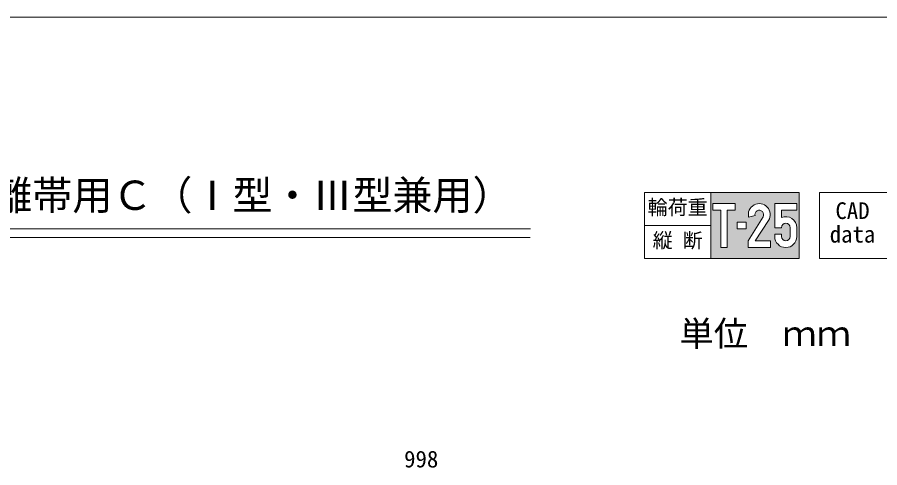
# Model space of a CAD drawing. Units: millimetres at full size; details may follow other scales. Extents: x 50430 to 101606, y 69050 to 91573.
# Drawn here: x 66735 to 68689, y 81770 to 82791 of the extents above; entities that cross this region are included whole.
import ezdxf
from ezdxf.enums import TextEntityAlignment as Align

# ---------------------------------------------------------------- set-up
doc = ezdxf.new("R2010")
doc.units = ezdxf.units.MM
doc.header["$LTSCALE"] = 50
doc.layers.add('寸法線', color=7, linetype='Continuous', lineweight=13)
doc.layers.add('枠', color=7, linetype='Continuous', lineweight=5)
doc.styles.add('ＭＳ ゴシック', font='')
doc.styles.get('ＭＳ ゴシック').set_extended_font_data('MS Gothic')

msp = doc.modelspace()

# ---------------------------------------------------------------- hatches: boundary and pattern name
at = {"layer": '枠'}
h = msp.add_hatch(color=256, dxfattribs=at)
h.paths.add_polyline_path([(68505.73, 82244.28), (68505.73, 82394.28), (68305.73, 82394.28), (68305.73, 82244.28)])
h.paths.add_polyline_path([(68343.23, 82269.28), (68328.23, 82269.28), (68328.23, 82354.28), (68310.73, 82354.28), (68310.73, 82369.28), (68360.73, 82369.28), (68360.73, 82354.28), (68343.23, 82354.28)], flags=16)
h.paths.add_polyline_path([(68390.73, 82284.28), (68424.07, 82338.77, 0.53298), (68417.25, 82353.63, 0.53298), (68406.07, 82341.7), (68391.58, 82337.81, -0.5398), (68419.66, 82368.44, -0.5398), (68436.59, 82330.5), (68406.03, 82284.28), (68440.73, 82284.28), (68440.73, 82269.28), (68390.73, 82269.28)], flags=16)
h.paths.add_polyline_path([(68365.73, 82311.78), (68365.73, 82326.78), (68385.73, 82326.78), (68385.73, 82311.78)], flags=16)
h.paths.add_polyline_path([(68450.73, 82294.28), (68450.73, 82299.28), (68465.73, 82299.28), (68465.73, 82294.28, 1), (68485.73, 82294.28), (68485.73, 82314.28, 1), (68465.73, 82314.28), (68450.73, 82314.28), (68450.73, 82369.28), (68500.73, 82369.28), (68500.73, 82354.28), (68465.73, 82354.28), (68465.73, 82337.2, -0.54057), (68500.73, 82314.28), (68500.73, 82294.28, -1)], flags=16)

# ---------------------------------------------------------------- linework, layer by layer
at = {"layer": '枠', "color": 5, "lineweight": 13}
msp.add_line((65003.72, 82791.08), (73003.72, 82791.08), dxfattribs=at)
at = {"layer": '枠', "lineweight": 20}
for p, q in [((68155.73, 82394.28), (68155.73, 82244.28)), ((68155.73, 82394.28), (68505.73, 82394.28)), ((68305.73, 82394.28), (68305.73, 82244.28)), ((68505.73, 82394.28), (68505.73, 82244.28)), ((68551.96, 82394.28), (68551.96, 82244.28)), ((68551.96, 82394.28), (68901.96, 82394.28)), ((68155.73, 82319.28), (68305.73, 82319.28)), ((68155.73, 82244.28), (68505.73, 82244.28)), ((68551.96, 82244.28), (68901.96, 82244.28))]:
    msp.add_line(p, q, dxfattribs=at)
at = {"layer": '枠'}
for p, q in [((68391.58, 82337.81), (68406.07, 82341.7)), ((68485.73, 82294.28), (68485.73, 82314.28)), ((68500.73, 82314.28), (68500.73, 82294.28)), ((68465.73, 82299.28), (68465.73, 82294.28))]:
    msp.add_line(p, q, dxfattribs=at)
at = {"layer": '枠', "lineweight": 13}
for p, q in [((65237.92, 82311.79), (67897.68, 82311.79)), ((65237.92, 82291.79), (67896.24, 82291.79))]:
    msp.add_line(p, q, dxfattribs=at)
at = {"layer": '枠'}
for points in [[(68328.23, 82269.28), (68328.23, 82354.28), (68310.73, 82354.28), (68310.73, 82369.28), (68360.73, 82369.28), (68360.73, 82354.28), (68343.23, 82354.28), (68343.23, 82269.28)], [(68365.73, 82326.78), (68385.73, 82326.78), (68385.73, 82311.78), (68365.73, 82311.78)]]:
    msp.add_lwpolyline(points, close=True, dxfattribs=at)
for points in [[(68465.73, 82314.28), (68450.73, 82314.28), (68450.73, 82369.28), (68500.73, 82369.28), (68500.73, 82354.28), (68465.73, 82354.28), (68465.73, 82337.2)], [(68424.07, 82338.77), (68390.73, 82284.28), (68390.73, 82269.28), (68440.73, 82269.28), (68440.73, 82284.28), (68406.03, 82284.28), (68436.59, 82330.5)], [(68450.73, 82294.28), (68450.73, 82299.28), (68465.73, 82299.28)]]:
    msp.add_lwpolyline(points, dxfattribs=at)
for centre, radius, start, end in [((68415.67, 82343.91), 24.85, 327.32155, 194.20268), ((68415.67, 82343.91), 9.85, 328.53575, 192.98848), ((68475.73, 82314.28), 25, 0, 113.57818), ((68475.73, 82314.28), 10, 0, 180), ((68475.73, 82294.28), 25, 180, 0), ((68475.73, 82294.28), 10, 180, 0)]:
    msp.add_arc(centre, radius, start, end, dxfattribs=at)

# ---------------------------------------------------------------- texts
at = {"layer": '寸法線', "style": 'ＭＳ ゴシック'}
msp.add_text('998', height=37.98, dxfattribs=at).set_placement((67649.79, 81789.99), align=Align.MIDDLE_CENTER)
at = {"layer": '枠', "style": 'ＭＳ ゴシック'}
for s, height, p in [('ＩＢＣ排水側溝  深型集水桝中央分離帯用Ｃ（Ⅰ型・Ⅲ型兼用）', 66.46, (66542.27, 82387.76)), ('輪荷重', 33.23, (68230.73, 82360.49)), ('縦 断', 33.23, (68230.73, 82285.49))]:
    msp.add_text(s, height=height, dxfattribs=at).set_placement(p, align=Align.MIDDLE_CENTER)
for s, p in [('CAD', (68588.11, 82371.85)), ('data', (68575.16, 82318.52))]:
    msp.add_text(s, height=37.98, dxfattribs=at).set_placement(p, align=Align.TOP_LEFT)
msp.add_text('単位\u3000ｍｍ', height=56.96, dxfattribs=at).set_placement((68234.83, 82028.82), align=Align.BOTTOM_LEFT)

doc.saveas('drawing.dxf')
